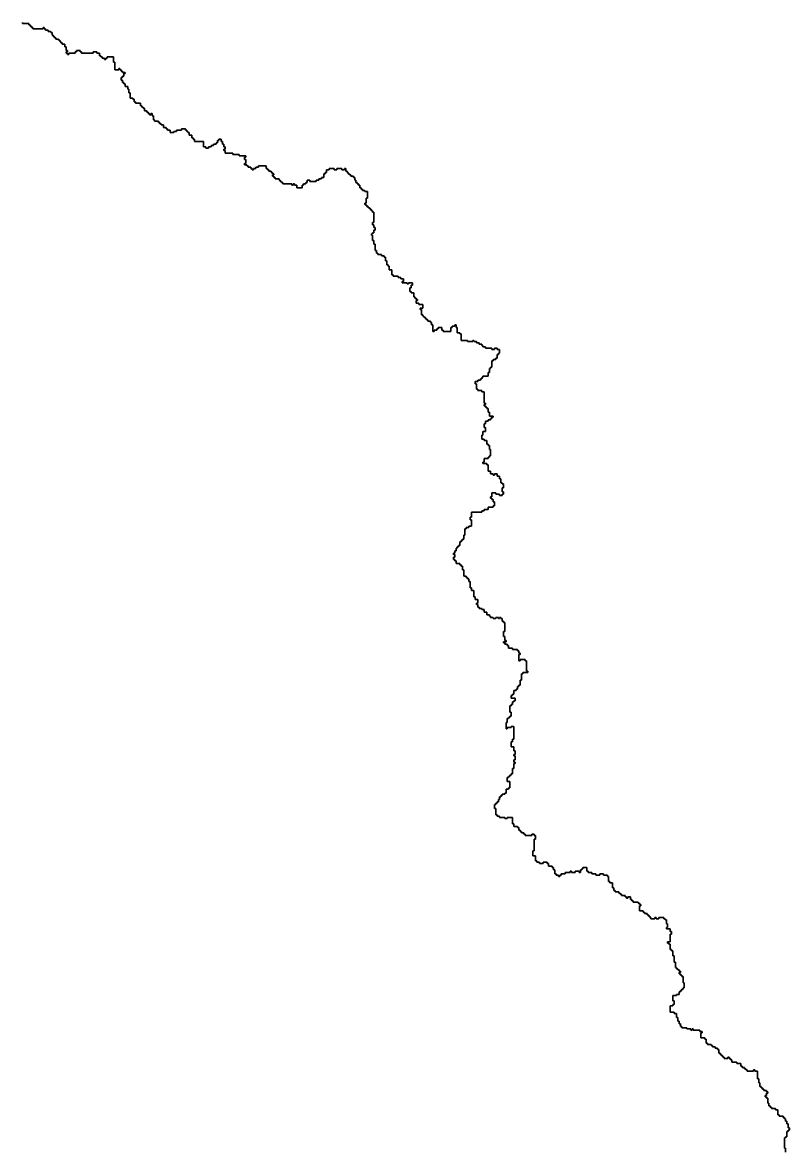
# Model space of a CAD drawing. Header units: inches. Extents: x -98695 to 376223, y 1122520 to 1501782.
# Drawn here: x 3902 to 22348, y 1421327 to 1448413 of the extents above; entities that cross this region are included whole.
import ezdxf

# ---------------------------------------------------------------- set-up
doc = ezdxf.new("R2010")
doc.units = ezdxf.units.IN
doc.header["$MEASUREMENT"] = 0
doc.layers.add('subs1', color=7, linetype='Continuous', true_color=0xc8dcf7)

msp = doc.modelspace()

# ---------------------------------------------------------------- linework, layer by layer
at = {"layer": 'subs1'}
for points in [[(3902, 1448416, 0), (3902, 1448386, 0), (4056, 1448386, 0), (4056, 1448355, 0), (4087, 1448355, 0), (4087, 1448324, 0), (4118, 1448324, 0), (4118, 1448293, 0), (4149, 1448293, 0), (4149, 1448262, 0), (4395, 1448262, 0), (4395, 1448293, 0), (4426, 1448293, 0), (4426, 1448262, 0), (4457, 1448262, 0), (4457, 1448231, 0), (4519, 1448231, 0), (4519, 1448201, 0), (4580, 1448201, 0), (4580, 1448170, 0), (4611, 1448170, 0), (4611, 1448108, 0), (4642, 1448108, 0), (4642, 1448077, 0), (4673, 1448077, 0), (4673, 1448046, 0), (4704, 1448046, 0), (4704, 1448015, 0), (4765, 1448015, 0), (4765, 1447985, 0), (4796, 1447985, 0), (4796, 1447954, 0), (4827, 1447954, 0), (4827, 1447923, 0), (4858, 1447923, 0), (4858, 1447892, 0), (4920, 1447892, 0), (4920, 1447830, 0), (4951, 1447830, 0), (4951, 1447738, 0), (4981, 1447738, 0), (4981, 1447707, 0), (4951, 1447707, 0), (4951, 1447676, 0), (4981, 1447676, 0), (4981, 1447645, 0), (5012, 1447645, 0), (5012, 1447676, 0), (5166, 1447676, 0), (5166, 1447707, 0), (5197, 1447707, 0), (5197, 1447738, 0), (5290, 1447738, 0), (5290, 1447707, 0), (5321, 1447707, 0), (5321, 1447676, 0), (5598, 1447676, 0), (5598, 1447707, 0), (5691, 1447707, 0), (5691, 1447676, 0), (5753, 1447676, 0), (5753, 1447614, 0), (5783, 1447614, 0), (5783, 1447584, 0), (5814, 1447584, 0), (5814, 1447553, 0), (5876, 1447553, 0), (5876, 1447522, 0), (5907, 1447522, 0), (5907, 1447553, 0), (5938, 1447553, 0), (5938, 1447584, 0), (6092, 1447584, 0), (6092, 1447460, 0), (6123, 1447460, 0), (6123, 1447275, 0), (6215, 1447275, 0), (6215, 1447306, 0), (6246, 1447306, 0), (6246, 1447275, 0), (6277, 1447275, 0), (6277, 1447244, 0), (6308, 1447244, 0), (6308, 1447213, 0), (6370, 1447213, 0), (6370, 1447183, 0), (6339, 1447183, 0), (6339, 1447121, 0), (6308, 1447121, 0), (6308, 1447090, 0), (6277, 1447090, 0), (6277, 1447028, 0), (6308, 1447028, 0), (6308, 1446967, 0), (6339, 1446967, 0), (6339, 1446936, 0), (6370, 1446936, 0), (6370, 1446874, 0), (6431, 1446874, 0), (6431, 1446812, 0), (6462, 1446812, 0), (6462, 1446720, 0), (6493, 1446720, 0), (6493, 1446597, 0), (6555, 1446597, 0), (6555, 1446566, 0), (6585, 1446566, 0), (6585, 1446504, 0), (6616, 1446504, 0), (6616, 1446473, 0), (6740, 1446473, 0), (6740, 1446411, 0), (6771, 1446411, 0), (6771, 1446381, 0), (6801, 1446381, 0), (6801, 1446350, 0), (6832, 1446350, 0), (6832, 1446288, 0), (6894, 1446288, 0), (6894, 1446257, 0), (6925, 1446257, 0), (6925, 1446226, 0), (6956, 1446226, 0), (6956, 1446196, 0), (6986, 1446196, 0), (6986, 1446226, 0), (7017, 1446226, 0), (7017, 1446165, 0), (7048, 1446165, 0), (7048, 1446072, 0), (7079, 1446072, 0), (7079, 1446041, 0), (7172, 1446041, 0), (7172, 1446010, 0), (7202, 1446010, 0), (7202, 1445980, 0), (7233, 1445980, 0), (7233, 1445949, 0), (7295, 1445949, 0), (7295, 1445887, 0), (7357, 1445887, 0), (7357, 1445856, 0), (7387, 1445856, 0), (7387, 1445825, 0), (7449, 1445825, 0), (7449, 1445764, 0), (7542, 1445764, 0), (7542, 1445795, 0), (7603, 1445795, 0), (7603, 1445825, 0), (7727, 1445825, 0), (7727, 1445856, 0), (7819, 1445856, 0), (7819, 1445825, 0), (7850, 1445825, 0), (7850, 1445795, 0), (7881, 1445795, 0), (7881, 1445764, 0), (7912, 1445764, 0), (7912, 1445702, 0), (7974, 1445702, 0), (7974, 1445640, 0), (8004, 1445640, 0), (8004, 1445609, 0), (8035, 1445609, 0), (8035, 1445548, 0), (8251, 1445548, 0), (8251, 1445424, 0), (8313, 1445424, 0), (8313, 1445393, 0), (8375, 1445393, 0), (8375, 1445424, 0), (8436, 1445424, 0), (8436, 1445455, 0), (8498, 1445455, 0), (8498, 1445486, 0), (8560, 1445486, 0), (8560, 1445517, 0), (8590, 1445517, 0), (8590, 1445579, 0), (8621, 1445579, 0), (8621, 1445609, 0), (8683, 1445609, 0), (8683, 1445548, 0), (8714, 1445548, 0), (8714, 1445486, 0), (8745, 1445486, 0), (8745, 1445424, 0), (8776, 1445424, 0), (8776, 1445363, 0), (8745, 1445363, 0), (8745, 1445332, 0), (8776, 1445332, 0), (8776, 1445270, 0), (8961, 1445270, 0), (8961, 1445239, 0), (9115, 1445239, 0), (9115, 1445208, 0), (9269, 1445208, 0), (9269, 1445178, 0), (9238, 1445178, 0), (9238, 1445116, 0), (9269, 1445116, 0), (9269, 1445023, 0), (9238, 1445023, 0), (9238, 1444992, 0), (9300, 1444992, 0), (9300, 1444962, 0), (9331, 1444962, 0), (9331, 1444931, 0), (9392, 1444931, 0), (9392, 1444900, 0), (9423, 1444900, 0), (9423, 1444869, 0), (9454, 1444869, 0), (9454, 1444900, 0), (9516, 1444900, 0), (9516, 1444931, 0), (9578, 1444931, 0), (9578, 1444962, 0), (9763, 1444962, 0), (9763, 1444900, 0), (9794, 1444900, 0), (9794, 1444869, 0), (9824, 1444869, 0), (9824, 1444838, 0), (9886, 1444838, 0), (9886, 1444807, 0), (9917, 1444807, 0), (9917, 1444777, 0), (9948, 1444777, 0), (9948, 1444746, 0), (9917, 1444746, 0), (9917, 1444715, 0), (9948, 1444715, 0), (9948, 1444684, 0), (9979, 1444684, 0), (9979, 1444653, 0), (10071, 1444653, 0), (10071, 1444622, 0), (10102, 1444622, 0), (10102, 1444591, 0), (10133, 1444591, 0), (10133, 1444561, 0), (10164, 1444561, 0), (10164, 1444530, 0), (10380, 1444530, 0), (10380, 1444499, 0), (10410, 1444499, 0), (10410, 1444530, 0), (10441, 1444530, 0), (10441, 1444499, 0), (10503, 1444499, 0), (10503, 1444437, 0), (10626, 1444437, 0), (10626, 1444499, 0), (10657, 1444499, 0), (10657, 1444530, 0), (10719, 1444530, 0), (10719, 1444561, 0), (10750, 1444561, 0), (10750, 1444622, 0), (10811, 1444622, 0), (10811, 1444591, 0), (10966, 1444591, 0), (10966, 1444622, 0), (11027, 1444622, 0), (11027, 1444653, 0), (11089, 1444653, 0), (11089, 1444684, 0), (11151, 1444684, 0), (11151, 1444777, 0), (11182, 1444777, 0), (11182, 1444807, 0), (11212, 1444807, 0), (11212, 1444869, 0), (11274, 1444869, 0), (11274, 1444900, 0), (11398, 1444900, 0), (11398, 1444869, 0), (11459, 1444869, 0), (11459, 1444900, 0), (11583, 1444900, 0), (11583, 1444869, 0), (11644, 1444869, 0), (11644, 1444900, 0), (11675, 1444900, 0), (11675, 1444838, 0), (11706, 1444838, 0), (11706, 1444807, 0), (11737, 1444807, 0), (11737, 1444777, 0), (11768, 1444777, 0), (11768, 1444746, 0), (11799, 1444746, 0), (11799, 1444715, 0), (11860, 1444715, 0), (11860, 1444684, 0), (11891, 1444684, 0), (11891, 1444622, 0), (11922, 1444622, 0), (11922, 1444561, 0), (11953, 1444561, 0), (11953, 1444530, 0), (11984, 1444530, 0), (11984, 1444499, 0), (12014, 1444499, 0), (12014, 1444437, 0), (12045, 1444437, 0), (12045, 1444406, 0), (12076, 1444406, 0), (12076, 1444376, 0), (12138, 1444376, 0), (12138, 1444345, 0), (12200, 1444345, 0), (12200, 1444190, 0), (12169, 1444190, 0), (12169, 1444067, 0), (12138, 1444067, 0), (12138, 1444036, 0), (12169, 1444036, 0), (12169, 1444005, 0), (12200, 1444005, 0), (12200, 1443975, 0), (12230, 1443975, 0), (12230, 1443944, 0), (12261, 1443944, 0), (12261, 1443913, 0), (12292, 1443913, 0), (12292, 1443882, 0), (12323, 1443882, 0), (12323, 1443851, 0), (12354, 1443851, 0), (12354, 1443604, 0), (12323, 1443604, 0), (12323, 1443543, 0), (12354, 1443543, 0), (12354, 1443481, 0), (12385, 1443481, 0), (12385, 1443419, 0), (12354, 1443419, 0), (12354, 1443358, 0), (12323, 1443358, 0), (12323, 1443327, 0), (12292, 1443327, 0), (12292, 1443296, 0), (12323, 1443296, 0), (12323, 1443173, 0), (12354, 1443173, 0), (12354, 1443080, 0), (12385, 1443080, 0), (12385, 1442926, 0), (12415, 1442926, 0), (12415, 1442864, 0), (12446, 1442864, 0), (12446, 1442833, 0), (12539, 1442833, 0), (12539, 1442802, 0), (12601, 1442802, 0), (12601, 1442772, 0), (12631, 1442772, 0), (12631, 1442679, 0), (12662, 1442679, 0), (12662, 1442586, 0), (12693, 1442586, 0), (12693, 1442556, 0), (12724, 1442556, 0), (12724, 1442463, 0), (12786, 1442463, 0), (12786, 1442340, 0), (12816, 1442340, 0), (12816, 1442309, 0), (12940, 1442309, 0), (12940, 1442278, 0), (13002, 1442278, 0), (13002, 1442247, 0), (13063, 1442247, 0), (13063, 1442185, 0), (13032, 1442185, 0), (13032, 1442155, 0), (13156, 1442155, 0), (13156, 1442124, 0), (13187, 1442124, 0), (13187, 1442155, 0), (13279, 1442155, 0), (13279, 1442093, 0), (13248, 1442093, 0), (13248, 1442031, 0), (13218, 1442031, 0), (13218, 1441939, 0), (13248, 1441939, 0), (13248, 1441908, 0), (13310, 1441908, 0), (13310, 1441815, 0), (13341, 1441815, 0), (13341, 1441784, 0), (13372, 1441784, 0), (13372, 1441754, 0), (13403, 1441754, 0), (13403, 1441723, 0), (13372, 1441723, 0), (13372, 1441661, 0), (13433, 1441661, 0), (13433, 1441630, 0), (13526, 1441630, 0), (13526, 1441538, 0), (13464, 1441538, 0), (13464, 1441507, 0), (13495, 1441507, 0), (13495, 1441383, 0), (13526, 1441383, 0), (13526, 1441353, 0), (13557, 1441353, 0), (13557, 1441322, 0), (13588, 1441322, 0), (13588, 1441291, 0), (13619, 1441291, 0), (13619, 1441260, 0), (13649, 1441260, 0), (13649, 1441229, 0), (13711, 1441229, 0), (13711, 1441198, 0), (13742, 1441198, 0), (13742, 1441137, 0), (13773, 1441137, 0), (13773, 1440982, 0), (13804, 1440982, 0), (13804, 1441013, 0), (13865, 1441013, 0), (13865, 1441044, 0), (13896, 1441044, 0), (13896, 1441075, 0), (13989, 1441075, 0), (13989, 1441013, 0), (14020, 1441013, 0), (14020, 1440982, 0), (14205, 1440982, 0), (14205, 1441075, 0), (14235, 1441075, 0), (14235, 1441106, 0), (14297, 1441106, 0), (14297, 1441137, 0), (14328, 1441137, 0), (14328, 1441075, 0), (14359, 1441075, 0), (14359, 1440952, 0), (14421, 1440952, 0), (14421, 1440921, 0), (14451, 1440921, 0), (14451, 1440766, 0), (14606, 1440766, 0), (14606, 1440736, 0), (14729, 1440736, 0), (14729, 1440766, 0), (14760, 1440766, 0), (14760, 1440736, 0), (14822, 1440736, 0), (14822, 1440705, 0), (14883, 1440705, 0), (14883, 1440674, 0), (14945, 1440674, 0), (14945, 1440643, 0), (14976, 1440643, 0), (14976, 1440612, 0), (15037, 1440612, 0), (15037, 1440581, 0), (15192, 1440581, 0), (15192, 1440551, 0), (15253, 1440551, 0), (15253, 1440581, 0), (15315, 1440581, 0), (15315, 1440551, 0), (15377, 1440551, 0), (15377, 1440458, 0), (15346, 1440458, 0), (15346, 1440427, 0), (15315, 1440427, 0), (15315, 1440335, 0), (15284, 1440335, 0), (15284, 1440304, 0), (15223, 1440304, 0), (15223, 1440273, 0), (15192, 1440273, 0), (15192, 1440119, 0), (15161, 1440119, 0), (15161, 1440088, 0), (15130, 1440088, 0), (15130, 1439995, 0), (15099, 1439995, 0), (15099, 1439903, 0), (14976, 1439903, 0), (14976, 1439872, 0), (14945, 1439872, 0), (14945, 1439841, 0), (14914, 1439841, 0), (14914, 1439810, 0), (14852, 1439810, 0), (14852, 1439779, 0), (14791, 1439779, 0), (14791, 1439718, 0), (14822, 1439718, 0), (14822, 1439594, 0), (14852, 1439594, 0), (14852, 1439563, 0), (14945, 1439563, 0), (14945, 1439533, 0), (15007, 1439533, 0), (15007, 1439255, 0), (15037, 1439255, 0), (15037, 1439224, 0), (15007, 1439224, 0), (15007, 1439193, 0), (15037, 1439193, 0), (15037, 1439162, 0), (15068, 1439162, 0), (15068, 1439132, 0), (15099, 1439132, 0), (15099, 1439039, 0), (15130, 1439039, 0), (15130, 1438947, 0), (15223, 1438947, 0), (15223, 1438916, 0), (15192, 1438916, 0), (15192, 1438885, 0), (15161, 1438885, 0), (15161, 1438854, 0), (15099, 1438854, 0), (15099, 1438823, 0), (15037, 1438823, 0), (15037, 1438761, 0), (15007, 1438761, 0), (15007, 1438669, 0), (15037, 1438669, 0), (15037, 1438576, 0), (14976, 1438576, 0), (14976, 1438484, 0), (14945, 1438484, 0), (14945, 1438391, 0), (15007, 1438391, 0), (15007, 1438360, 0), (15068, 1438360, 0), (15068, 1438268, 0), (15099, 1438268, 0), (15099, 1438237, 0), (15130, 1438237, 0), (15130, 1438144, 0), (15161, 1438144, 0), (15161, 1437990, 0), (15130, 1437990, 0), (15130, 1437959, 0), (15099, 1437959, 0), (15099, 1437929, 0), (15007, 1437929, 0), (15007, 1437836, 0), (14976, 1437836, 0), (14976, 1437805, 0), (15068, 1437805, 0), (15068, 1437774, 0), (15099, 1437774, 0), (15099, 1437620, 0), (15161, 1437620, 0), (15161, 1437558, 0), (15223, 1437558, 0), (15223, 1437528, 0), (15253, 1437528, 0), (15253, 1437558, 0), (15315, 1437558, 0), (15315, 1437497, 0), (15377, 1437497, 0), (15377, 1437435, 0), (15408, 1437435, 0), (15408, 1437342, 0), (15438, 1437342, 0), (15438, 1437312, 0), (15469, 1437312, 0), (15469, 1437219, 0), (15438, 1437219, 0), (15438, 1437127, 0), (15469, 1437127, 0), (15469, 1437065, 0), (15438, 1437065, 0), (15438, 1437034, 0), (15377, 1437034, 0), (15377, 1437065, 0), (15284, 1437065, 0), (15284, 1437096, 0), (15192, 1437096, 0), (15192, 1437003, 0), (15161, 1437003, 0), (15161, 1436972, 0), (15192, 1436972, 0), (15192, 1436941, 0), (15223, 1436941, 0), (15223, 1436880, 0), (15253, 1436880, 0), (15253, 1436787, 0), (15223, 1436787, 0), (15223, 1436756, 0), (15099, 1436756, 0), (15099, 1436695, 0), (15007, 1436695, 0), (15007, 1436664, 0), (14945, 1436664, 0), (14945, 1436633, 0), (14698, 1436633, 0), (14698, 1436510, 0), (14667, 1436510, 0), (14667, 1436448, 0), (14698, 1436448, 0), (14698, 1436294, 0), (14636, 1436294, 0), (14636, 1436263, 0), (14575, 1436263, 0), (14575, 1436232, 0), (14544, 1436232, 0), (14544, 1436078, 0), (14513, 1436078, 0), (14513, 1435985, 0), (14482, 1435985, 0), (14482, 1435954, 0), (14451, 1435954, 0), (14451, 1435924, 0), (14421, 1435924, 0), (14421, 1435831, 0), (14390, 1435831, 0), (14390, 1435800, 0), (14359, 1435800, 0), (14359, 1435769, 0), (14328, 1435769, 0), (14328, 1435708, 0), (14297, 1435708, 0), (14297, 1435646, 0), (14266, 1435646, 0), (14266, 1435615, 0), (14297, 1435615, 0), (14297, 1435553, 0), (14266, 1435553, 0), (14266, 1435492, 0), (14297, 1435492, 0), (14297, 1435461, 0), (14328, 1435461, 0), (14328, 1435399, 0), (14421, 1435399, 0), (14421, 1435368, 0), (14451, 1435368, 0), (14451, 1435337, 0), (14482, 1435337, 0), (14482, 1435245, 0), (14513, 1435245, 0), (14513, 1435091, 0), (14575, 1435091, 0), (14575, 1435060, 0), (14606, 1435060, 0), (14606, 1435029, 0), (14636, 1435029, 0), (14636, 1434967, 0), (14667, 1434967, 0), (14667, 1434813, 0), (14698, 1434813, 0), (14698, 1434751, 0), (14760, 1434751, 0), (14760, 1434597, 0), (14791, 1434597, 0), (14791, 1434535, 0), (14852, 1434535, 0), (14852, 1434443, 0), (14822, 1434443, 0), (14822, 1434412, 0), (14852, 1434412, 0), (14852, 1434350, 0), (14883, 1434350, 0), (14883, 1434319, 0), (14945, 1434319, 0), (14945, 1434289, 0), (15007, 1434289, 0), (15007, 1434227, 0), (15068, 1434227, 0), (15068, 1434165, 0), (15130, 1434165, 0), (15130, 1434134, 0), (15161, 1434134, 0), (15161, 1434104, 0), (15223, 1434104, 0), (15223, 1434073, 0), (15284, 1434073, 0), (15284, 1434104, 0), (15346, 1434104, 0), (15346, 1434073, 0), (15377, 1434073, 0), (15377, 1434104, 0), (15408, 1434104, 0), (15408, 1434073, 0), (15438, 1434073, 0), (15438, 1434011, 0), (15469, 1434011, 0), (15469, 1433980, 0), (15500, 1433980, 0), (15500, 1433764, 0), (15469, 1433764, 0), (15469, 1433641, 0), (15500, 1433641, 0), (15500, 1433548, 0), (15531, 1433548, 0), (15531, 1433517, 0), (15469, 1433517, 0), (15469, 1433487, 0), (15500, 1433487, 0), (15500, 1433456, 0), (15562, 1433456, 0), (15562, 1433425, 0), (15593, 1433425, 0), (15593, 1433363, 0), (15685, 1433363, 0), (15685, 1433332, 0), (15809, 1433332, 0), (15809, 1433302, 0), (15839, 1433302, 0), (15839, 1433240, 0), (15870, 1433240, 0), (15870, 1433209, 0), (15839, 1433209, 0), (15839, 1433055, 0), (15870, 1433055, 0), (15870, 1433086, 0), (15994, 1433086, 0), (15994, 1433055, 0), (16025, 1433055, 0), (16025, 1432808, 0), (16055, 1432808, 0), (16055, 1432777, 0), (15932, 1432777, 0), (15932, 1432746, 0), (15901, 1432746, 0), (15901, 1432592, 0), (15870, 1432592, 0), (15870, 1432469, 0), (15839, 1432469, 0), (15839, 1432438, 0), (15809, 1432438, 0), (15809, 1432376, 0), (15778, 1432376, 0), (15778, 1432345, 0), (15716, 1432345, 0), (15716, 1432253, 0), (15685, 1432253, 0), (15685, 1432222, 0), (15654, 1432222, 0), (15654, 1432160, 0), (15747, 1432160, 0), (15747, 1432099, 0), (15716, 1432099, 0), (15716, 1432068, 0), (15685, 1432068, 0), (15685, 1432006, 0), (15654, 1432006, 0), (15654, 1431975, 0), (15624, 1431975, 0), (15624, 1431821, 0), (15654, 1431821, 0), (15654, 1431728, 0), (15624, 1431728, 0), (15624, 1431698, 0), (15593, 1431698, 0), (15593, 1431667, 0), (15562, 1431667, 0), (15562, 1431574, 0), (15531, 1431574, 0), (15531, 1431420, 0), (15562, 1431420, 0), (15562, 1431451, 0), (15654, 1431451, 0), (15654, 1431482, 0), (15716, 1431482, 0), (15716, 1431173, 0), (15685, 1431173, 0), (15685, 1431111, 0), (15654, 1431111, 0), (15654, 1430988, 0), (15716, 1430988, 0), (15716, 1430895, 0), (15747, 1430895, 0), (15747, 1430803, 0), (15716, 1430803, 0), (15716, 1430772, 0), (15747, 1430772, 0), (15747, 1430680, 0), (15716, 1430680, 0), (15716, 1430618, 0), (15747, 1430618, 0), (15747, 1430587, 0), (15716, 1430587, 0), (15716, 1430464, 0), (15685, 1430464, 0), (15685, 1430340, 0), (15654, 1430340, 0), (15654, 1430309, 0), (15624, 1430309, 0), (15624, 1430279, 0), (15593, 1430279, 0), (15593, 1430248, 0), (15562, 1430248, 0), (15562, 1430155, 0), (15624, 1430155, 0), (15624, 1430001, 0), (15593, 1430001, 0), (15593, 1429970, 0), (15531, 1429970, 0), (15531, 1429878, 0), (15500, 1429878, 0), (15500, 1429847, 0), (15438, 1429847, 0), (15438, 1429816, 0), (15408, 1429816, 0), (15408, 1429785, 0), (15377, 1429785, 0), (15377, 1429723, 0), (15346, 1429723, 0), (15346, 1429662, 0), (15315, 1429662, 0), (15315, 1429631, 0), (15284, 1429631, 0), (15284, 1429600, 0), (15253, 1429600, 0), (15253, 1429507, 0), (15284, 1429507, 0), (15284, 1429353, 0), (15315, 1429353, 0), (15315, 1429322, 0), (15377, 1429322, 0), (15377, 1429291, 0), (15500, 1429291, 0), (15500, 1429261, 0), (15562, 1429261, 0), (15562, 1429291, 0), (15685, 1429291, 0), (15685, 1429137, 0), (15716, 1429137, 0), (15716, 1429076, 0), (15809, 1429076, 0), (15809, 1429045, 0), (15839, 1429045, 0), (15839, 1428983, 0), (15870, 1428983, 0), (15870, 1428952, 0), (15901, 1428952, 0), (15901, 1428921, 0), (15963, 1428921, 0), (15963, 1428890, 0), (15994, 1428890, 0), (15994, 1428860, 0), (16148, 1428860, 0), (16148, 1428890, 0), (16210, 1428890, 0), (16210, 1428860, 0), (16240, 1428860, 0), (16240, 1428767, 0), (16210, 1428767, 0), (16210, 1428489, 0), (16179, 1428489, 0), (16179, 1428366, 0), (16240, 1428366, 0), (16240, 1428243, 0), (16271, 1428243, 0), (16271, 1428212, 0), (16333, 1428212, 0), (16333, 1428181, 0), (16426, 1428181, 0), (16426, 1428212, 0), (16518, 1428212, 0), (16518, 1428181, 0), (16549, 1428181, 0), (16549, 1428119, 0), (16641, 1428119, 0), (16641, 1428088, 0), (16672, 1428088, 0), (16672, 1428027, 0), (16703, 1428027, 0), (16703, 1427934, 0), (16734, 1427934, 0), (16734, 1427903, 0), (16796, 1427903, 0), (16796, 1427872, 0), (16827, 1427872, 0), (16827, 1427903, 0), (16857, 1427903, 0), (16857, 1427934, 0), (16950, 1427934, 0), (16950, 1427965, 0), (17073, 1427965, 0), (17073, 1427996, 0), (17104, 1427996, 0), (17104, 1427965, 0), (17197, 1427965, 0), (17197, 1427996, 0), (17289, 1427996, 0), (17289, 1427965, 0), (17320, 1427965, 0), (17320, 1428027, 0), (17351, 1428027, 0), (17351, 1428058, 0), (17382, 1428058, 0), (17382, 1428088, 0), (17474, 1428088, 0), (17474, 1427996, 0), (17505, 1427996, 0), (17505, 1427965, 0), (17598, 1427965, 0), (17598, 1427934, 0), (17690, 1427934, 0), (17690, 1427903, 0), (17783, 1427903, 0), (17783, 1427934, 0), (17875, 1427934, 0), (17875, 1427903, 0), (17968, 1427903, 0), (17968, 1427872, 0), (17999, 1427872, 0), (17999, 1427749, 0), (18030, 1427749, 0), (18030, 1427718, 0), (18091, 1427718, 0), (18091, 1427595, 0), (18122, 1427595, 0), (18122, 1427533, 0), (18153, 1427533, 0), (18153, 1427502, 0), (18246, 1427502, 0), (18246, 1427471, 0), (18276, 1427471, 0), (18276, 1427441, 0), (18307, 1427441, 0), (18307, 1427410, 0), (18400, 1427410, 0), (18400, 1427379, 0), (18431, 1427379, 0), (18431, 1427348, 0), (18461, 1427348, 0), (18461, 1427379, 0), (18523, 1427379, 0), (18523, 1427317, 0), (18554, 1427317, 0), (18554, 1427286, 0), (18585, 1427286, 0), (18585, 1427256, 0), (18708, 1427256, 0), (18708, 1427225, 0), (18739, 1427225, 0), (18739, 1427194, 0), (18770, 1427194, 0), (18770, 1427163, 0), (18739, 1427163, 0), (18739, 1427040, 0), (18832, 1427040, 0), (18832, 1427009, 0), (18862, 1427009, 0), (18862, 1426978, 0), (18924, 1426978, 0), (18924, 1426947, 0), (18955, 1426947, 0), (18955, 1426916, 0), (18986, 1426916, 0), (18986, 1426885, 0), (19017, 1426885, 0), (19017, 1426855, 0), (19109, 1426855, 0), (19109, 1426885, 0), (19140, 1426885, 0), (19140, 1426855, 0), (19202, 1426855, 0), (19202, 1426885, 0), (19325, 1426885, 0), (19325, 1426855, 0), (19356, 1426855, 0), (19356, 1426824, 0), (19387, 1426824, 0), (19387, 1426731, 0), (19418, 1426731, 0), (19418, 1426639, 0), (19387, 1426639, 0), (19387, 1426608, 0), (19479, 1426608, 0), (19479, 1426546, 0), (19510, 1426546, 0), (19510, 1426484, 0), (19479, 1426484, 0), (19479, 1426299, 0), (19418, 1426299, 0), (19418, 1426268, 0), (19449, 1426268, 0), (19449, 1426238, 0), (19479, 1426238, 0), (19479, 1426114, 0), (19510, 1426114, 0), (19510, 1426083, 0), (19541, 1426083, 0), (19541, 1425960, 0), (19572, 1425960, 0), (19572, 1425806, 0), (19603, 1425806, 0), (19603, 1425682, 0), (19634, 1425682, 0), (19634, 1425652, 0), (19664, 1425652, 0), (19664, 1425621, 0), (19695, 1425621, 0), (19695, 1425590, 0), (19726, 1425590, 0), (19726, 1425559, 0), (19695, 1425559, 0), (19695, 1425528, 0), (19726, 1425528, 0), (19726, 1425497, 0), (19757, 1425497, 0), (19757, 1425466, 0), (19788, 1425466, 0), (19788, 1425312, 0), (19819, 1425312, 0), (19819, 1425189, 0), (19788, 1425189, 0), (19788, 1425158, 0), (19757, 1425158, 0), (19757, 1425127, 0), (19726, 1425127, 0), (19726, 1425096, 0), (19695, 1425096, 0), (19695, 1425035, 0), (19634, 1425035, 0), (19634, 1425004, 0), (19541, 1425004, 0), (19541, 1424880, 0), (19572, 1424880, 0), (19572, 1424788, 0), (19541, 1424788, 0), (19541, 1424757, 0), (19479, 1424757, 0), (19479, 1424603, 0), (19572, 1424603, 0), (19572, 1424572, 0), (19634, 1424572, 0), (19634, 1424479, 0), (19664, 1424479, 0), (19664, 1424387, 0), (19695, 1424387, 0), (19695, 1424325, 0), (19726, 1424325, 0), (19726, 1424263, 0), (19757, 1424263, 0), (19757, 1424233, 0), (19880, 1424233, 0), (19880, 1424202, 0), (19973, 1424202, 0), (19973, 1424171, 0), (20004, 1424171, 0), (20004, 1424202, 0), (20035, 1424202, 0), (20035, 1424171, 0), (20189, 1424171, 0), (20189, 1424140, 0), (20251, 1424140, 0), (20251, 1424109, 0), (20220, 1424109, 0), (20220, 1423986, 0), (20312, 1423986, 0), (20312, 1423955, 0), (20343, 1423955, 0), (20343, 1423862, 0), (20374, 1423862, 0), (20374, 1423832, 0), (20467, 1423832, 0), (20467, 1423801, 0), (20497, 1423801, 0), (20497, 1423770, 0), (20559, 1423770, 0), (20559, 1423739, 0), (20621, 1423739, 0), (20621, 1423708, 0), (20652, 1423708, 0), (20652, 1423616, 0), (20682, 1423616, 0), (20682, 1423585, 0), (20713, 1423585, 0), (20713, 1423554, 0), (20744, 1423554, 0), (20744, 1423523, 0), (20775, 1423523, 0), (20775, 1423492, 0), (20868, 1423492, 0), (20868, 1423523, 0), (20898, 1423523, 0), (20898, 1423492, 0), (20929, 1423492, 0), (20929, 1423461, 0), (20960, 1423461, 0), (20960, 1423400, 0), (21083, 1423400, 0), (21083, 1423369, 0), (21176, 1423369, 0), (21176, 1423307, 0), (21207, 1423307, 0), (21207, 1423276, 0), (21269, 1423276, 0), (21269, 1423245, 0), (21299, 1423245, 0), (21299, 1423215, 0), (21330, 1423215, 0), (21330, 1423184, 0), (21484, 1423184, 0), (21484, 1423215, 0), (21515, 1423215, 0), (21515, 1423184, 0), (21577, 1423184, 0), (21577, 1422999, 0), (21608, 1422999, 0), (21608, 1422906, 0), (21639, 1422906, 0), (21639, 1422814, 0), (21670, 1422814, 0), (21670, 1422783, 0), (21700, 1422783, 0), (21700, 1422752, 0), (21731, 1422752, 0), (21731, 1422721, 0), (21793, 1422721, 0), (21793, 1422690, 0), (21824, 1422690, 0), (21824, 1422659, 0), (21793, 1422659, 0), (21793, 1422598, 0), (21762, 1422598, 0), (21762, 1422567, 0), (21793, 1422567, 0), (21793, 1422536, 0), (21824, 1422536, 0), (21824, 1422413, 0), (21855, 1422413, 0), (21855, 1422351, 0), (21885, 1422351, 0), (21885, 1422320, 0), (21916, 1422320, 0), (21916, 1422289, 0), (22009, 1422289, 0), (22009, 1422258, 0), (22071, 1422258, 0), (22071, 1422135, 0), (22101, 1422135, 0), (22101, 1422104, 0), (22194, 1422104, 0), (22194, 1422073, 0), (22225, 1422073, 0), (22225, 1422042, 0), (22256, 1422042, 0), (22256, 1421981, 0), (22286, 1421981, 0), (22286, 1421919, 0), (22317, 1421919, 0), (22317, 1421827, 0), (22348, 1421827, 0), (22348, 1421765, 0), (22317, 1421765, 0), (22317, 1421734, 0), (22286, 1421734, 0), (22286, 1421611, 0), (22256, 1421611, 0), (22256, 1421580, 0), (22225, 1421580, 0), (22225, 1421333, 0), (22256, 1421333, 0), (22256, 1421240, 0)], [(22256, 1421240, 0), (22256, 1421333, 0), (22225, 1421333, 0), (22225, 1421580, 0), (22256, 1421580, 0), (22256, 1421611, 0), (22286, 1421611, 0), (22286, 1421734, 0), (22317, 1421734, 0), (22317, 1421765, 0), (22348, 1421765, 0), (22348, 1421827, 0), (22317, 1421827, 0), (22317, 1421919, 0), (22286, 1421919, 0), (22286, 1421981, 0), (22256, 1421981, 0), (22256, 1422042, 0), (22225, 1422042, 0), (22225, 1422073, 0), (22194, 1422073, 0), (22194, 1422104, 0), (22101, 1422104, 0), (22101, 1422135, 0), (22071, 1422135, 0), (22071, 1422258, 0), (22009, 1422258, 0), (22009, 1422289, 0), (21916, 1422289, 0), (21916, 1422320, 0), (21885, 1422320, 0), (21885, 1422351, 0), (21855, 1422351, 0), (21855, 1422413, 0), (21824, 1422413, 0), (21824, 1422536, 0), (21793, 1422536, 0), (21793, 1422567, 0), (21762, 1422567, 0), (21762, 1422598, 0), (21793, 1422598, 0), (21793, 1422659, 0), (21824, 1422659, 0), (21824, 1422690, 0), (21793, 1422690, 0), (21793, 1422721, 0), (21731, 1422721, 0), (21731, 1422752, 0), (21700, 1422752, 0), (21700, 1422783, 0), (21670, 1422783, 0), (21670, 1422814, 0), (21639, 1422814, 0), (21639, 1422906, 0), (21608, 1422906, 0), (21608, 1422999, 0), (21577, 1422999, 0), (21577, 1423184, 0), (21515, 1423184, 0), (21515, 1423215, 0), (21484, 1423215, 0), (21484, 1423184, 0), (21330, 1423184, 0), (21330, 1423215, 0), (21299, 1423215, 0), (21299, 1423245, 0), (21269, 1423245, 0), (21269, 1423276, 0), (21207, 1423276, 0), (21207, 1423307, 0), (21176, 1423307, 0), (21176, 1423369, 0), (21083, 1423369, 0), (21083, 1423400, 0), (20960, 1423400, 0), (20960, 1423461, 0), (20929, 1423461, 0), (20929, 1423492, 0), (20898, 1423492, 0), (20898, 1423523, 0), (20868, 1423523, 0), (20868, 1423492, 0), (20775, 1423492, 0), (20775, 1423523, 0), (20744, 1423523, 0), (20744, 1423554, 0), (20713, 1423554, 0), (20713, 1423585, 0), (20682, 1423585, 0), (20682, 1423616, 0), (20652, 1423616, 0), (20652, 1423708, 0), (20621, 1423708, 0), (20621, 1423739, 0), (20559, 1423739, 0), (20559, 1423770, 0), (20497, 1423770, 0), (20497, 1423801, 0), (20467, 1423801, 0), (20467, 1423832, 0), (20374, 1423832, 0), (20374, 1423862, 0), (20343, 1423862, 0), (20343, 1423955, 0), (20312, 1423955, 0), (20312, 1423986, 0), (20220, 1423986, 0), (20220, 1424109, 0), (20251, 1424109, 0), (20251, 1424140, 0), (20189, 1424140, 0), (20189, 1424171, 0), (20035, 1424171, 0), (20035, 1424202, 0), (20004, 1424202, 0), (20004, 1424171, 0), (19973, 1424171, 0), (19973, 1424202, 0), (19880, 1424202, 0), (19880, 1424233, 0), (19757, 1424233, 0), (19757, 1424263, 0), (19726, 1424263, 0), (19726, 1424325, 0), (19695, 1424325, 0), (19695, 1424387, 0), (19664, 1424387, 0), (19664, 1424479, 0), (19634, 1424479, 0), (19634, 1424572, 0), (19572, 1424572, 0), (19572, 1424603, 0), (19479, 1424603, 0), (19479, 1424757, 0), (19541, 1424757, 0), (19541, 1424788, 0), (19572, 1424788, 0), (19572, 1424880, 0), (19541, 1424880, 0), (19541, 1425004, 0), (19634, 1425004, 0), (19634, 1425035, 0), (19695, 1425035, 0), (19695, 1425096, 0), (19726, 1425096, 0), (19726, 1425127, 0), (19757, 1425127, 0), (19757, 1425158, 0), (19788, 1425158, 0), (19788, 1425189, 0), (19819, 1425189, 0), (19819, 1425312, 0), (19788, 1425312, 0), (19788, 1425466, 0), (19757, 1425466, 0), (19757, 1425497, 0), (19726, 1425497, 0), (19726, 1425528, 0), (19695, 1425528, 0), (19695, 1425559, 0), (19726, 1425559, 0), (19726, 1425590, 0), (19695, 1425590, 0), (19695, 1425621, 0), (19664, 1425621, 0), (19664, 1425652, 0), (19634, 1425652, 0), (19634, 1425682, 0), (19603, 1425682, 0), (19603, 1425806, 0), (19572, 1425806, 0), (19572, 1425960, 0), (19541, 1425960, 0), (19541, 1426083, 0), (19510, 1426083, 0), (19510, 1426114, 0), (19479, 1426114, 0), (19479, 1426238, 0), (19449, 1426238, 0), (19449, 1426268, 0), (19418, 1426268, 0), (19418, 1426299, 0), (19479, 1426299, 0), (19479, 1426484, 0), (19510, 1426484, 0), (19510, 1426546, 0), (19479, 1426546, 0), (19479, 1426608, 0), (19387, 1426608, 0), (19387, 1426639, 0), (19418, 1426639, 0), (19418, 1426731, 0), (19387, 1426731, 0), (19387, 1426824, 0), (19356, 1426824, 0), (19356, 1426855, 0), (19325, 1426855, 0), (19325, 1426885, 0), (19202, 1426885, 0), (19202, 1426855, 0), (19140, 1426855, 0), (19140, 1426885, 0), (19109, 1426885, 0), (19109, 1426855, 0), (19017, 1426855, 0), (19017, 1426885, 0), (18986, 1426885, 0), (18986, 1426916, 0), (18955, 1426916, 0), (18955, 1426947, 0), (18924, 1426947, 0), (18924, 1426978, 0), (18862, 1426978, 0), (18862, 1427009, 0), (18832, 1427009, 0), (18832, 1427040, 0), (18739, 1427040, 0), (18739, 1427163, 0), (18770, 1427163, 0), (18770, 1427194, 0), (18739, 1427194, 0), (18739, 1427225, 0), (18708, 1427225, 0), (18708, 1427256, 0), (18585, 1427256, 0), (18585, 1427286, 0), (18554, 1427286, 0), (18554, 1427317, 0), (18523, 1427317, 0), (18523, 1427379, 0), (18461, 1427379, 0), (18461, 1427348, 0), (18431, 1427348, 0), (18431, 1427379, 0), (18400, 1427379, 0), (18400, 1427410, 0), (18307, 1427410, 0), (18307, 1427441, 0), (18276, 1427441, 0), (18276, 1427471, 0), (18246, 1427471, 0), (18246, 1427502, 0), (18153, 1427502, 0), (18153, 1427533, 0), (18122, 1427533, 0), (18122, 1427595, 0), (18091, 1427595, 0), (18091, 1427718, 0), (18030, 1427718, 0), (18030, 1427749, 0), (17999, 1427749, 0), (17999, 1427872, 0), (17968, 1427872, 0), (17968, 1427903, 0), (17875, 1427903, 0), (17875, 1427934, 0), (17783, 1427934, 0), (17783, 1427903, 0), (17690, 1427903, 0), (17690, 1427934, 0), (17598, 1427934, 0), (17598, 1427965, 0), (17505, 1427965, 0), (17505, 1427996, 0), (17474, 1427996, 0), (17474, 1428088, 0), (17382, 1428088, 0), (17382, 1428058, 0), (17351, 1428058, 0), (17351, 1428027, 0), (17320, 1428027, 0), (17320, 1427965, 0), (17289, 1427965, 0), (17289, 1427996, 0), (17197, 1427996, 0), (17197, 1427965, 0), (17104, 1427965, 0), (17104, 1427996, 0), (17073, 1427996, 0), (17073, 1427965, 0), (16950, 1427965, 0), (16950, 1427934, 0), (16857, 1427934, 0), (16857, 1427903, 0), (16827, 1427903, 0), (16827, 1427872, 0), (16796, 1427872, 0), (16796, 1427903, 0), (16734, 1427903, 0), (16734, 1427934, 0), (16703, 1427934, 0), (16703, 1428027, 0), (16672, 1428027, 0), (16672, 1428088, 0), (16641, 1428088, 0), (16641, 1428119, 0), (16549, 1428119, 0), (16549, 1428181, 0), (16518, 1428181, 0), (16518, 1428212, 0), (16426, 1428212, 0), (16426, 1428181, 0), (16333, 1428181, 0), (16333, 1428212, 0), (16271, 1428212, 0), (16271, 1428243, 0), (16240, 1428243, 0), (16240, 1428366, 0), (16179, 1428366, 0), (16179, 1428489, 0), (16210, 1428489, 0), (16210, 1428767, 0), (16240, 1428767, 0), (16240, 1428860, 0), (16210, 1428860, 0), (16210, 1428890, 0), (16148, 1428890, 0), (16148, 1428860, 0), (15994, 1428860, 0), (15994, 1428890, 0), (15963, 1428890, 0), (15963, 1428921, 0), (15901, 1428921, 0), (15901, 1428952, 0), (15870, 1428952, 0), (15870, 1428983, 0), (15839, 1428983, 0), (15839, 1429045, 0), (15809, 1429045, 0), (15809, 1429076, 0), (15716, 1429076, 0), (15716, 1429137, 0), (15685, 1429137, 0), (15685, 1429291, 0), (15562, 1429291, 0), (15562, 1429261, 0), (15500, 1429261, 0), (15500, 1429291, 0), (15377, 1429291, 0), (15377, 1429322, 0), (15315, 1429322, 0), (15315, 1429353, 0), (15284, 1429353, 0), (15284, 1429507, 0), (15253, 1429507, 0), (15253, 1429600, 0), (15284, 1429600, 0), (15284, 1429631, 0), (15315, 1429631, 0), (15315, 1429662, 0), (15346, 1429662, 0), (15346, 1429723, 0), (15377, 1429723, 0), (15377, 1429785, 0), (15408, 1429785, 0), (15408, 1429816, 0), (15438, 1429816, 0), (15438, 1429847, 0), (15500, 1429847, 0), (15500, 1429878, 0), (15531, 1429878, 0), (15531, 1429970, 0), (15593, 1429970, 0), (15593, 1430001, 0), (15624, 1430001, 0), (15624, 1430155, 0), (15562, 1430155, 0), (15562, 1430248, 0), (15593, 1430248, 0), (15593, 1430279, 0), (15624, 1430279, 0), (15624, 1430309, 0), (15654, 1430309, 0), (15654, 1430340, 0), (15685, 1430340, 0), (15685, 1430464, 0), (15716, 1430464, 0), (15716, 1430587, 0), (15747, 1430587, 0), (15747, 1430618, 0), (15716, 1430618, 0), (15716, 1430680, 0), (15747, 1430680, 0), (15747, 1430772, 0), (15716, 1430772, 0), (15716, 1430803, 0), (15747, 1430803, 0), (15747, 1430895, 0), (15716, 1430895, 0), (15716, 1430988, 0), (15654, 1430988, 0), (15654, 1431111, 0), (15685, 1431111, 0), (15685, 1431173, 0), (15716, 1431173, 0), (15716, 1431482, 0), (15654, 1431482, 0), (15654, 1431451, 0), (15562, 1431451, 0), (15562, 1431420, 0), (15531, 1431420, 0), (15531, 1431574, 0), (15562, 1431574, 0), (15562, 1431667, 0), (15593, 1431667, 0), (15593, 1431698, 0), (15624, 1431698, 0), (15624, 1431728, 0), (15654, 1431728, 0), (15654, 1431821, 0), (15624, 1431821, 0), (15624, 1431975, 0), (15654, 1431975, 0), (15654, 1432006, 0), (15685, 1432006, 0), (15685, 1432068, 0), (15716, 1432068, 0), (15716, 1432099, 0), (15747, 1432099, 0), (15747, 1432160, 0), (15654, 1432160, 0), (15654, 1432222, 0), (15685, 1432222, 0), (15685, 1432253, 0), (15716, 1432253, 0), (15716, 1432345, 0), (15778, 1432345, 0), (15778, 1432376, 0), (15809, 1432376, 0), (15809, 1432438, 0), (15839, 1432438, 0), (15839, 1432469, 0), (15870, 1432469, 0), (15870, 1432592, 0), (15901, 1432592, 0), (15901, 1432746, 0), (15932, 1432746, 0), (15932, 1432777, 0), (16055, 1432777, 0), (16055, 1432808, 0), (16025, 1432808, 0), (16025, 1433055, 0), (15994, 1433055, 0), (15994, 1433086, 0), (15870, 1433086, 0), (15870, 1433055, 0), (15839, 1433055, 0), (15839, 1433209, 0), (15870, 1433209, 0), (15870, 1433240, 0), (15839, 1433240, 0), (15839, 1433302, 0), (15809, 1433302, 0), (15809, 1433332, 0), (15685, 1433332, 0), (15685, 1433363, 0), (15593, 1433363, 0), (15593, 1433425, 0), (15562, 1433425, 0), (15562, 1433456, 0), (15500, 1433456, 0), (15500, 1433487, 0), (15469, 1433487, 0), (15469, 1433517, 0), (15531, 1433517, 0), (15531, 1433548, 0), (15500, 1433548, 0), (15500, 1433641, 0), (15469, 1433641, 0), (15469, 1433764, 0), (15500, 1433764, 0), (15500, 1433980, 0), (15469, 1433980, 0), (15469, 1434011, 0), (15438, 1434011, 0), (15438, 1434073, 0), (15408, 1434073, 0), (15408, 1434104, 0), (15377, 1434104, 0), (15377, 1434073, 0), (15346, 1434073, 0), (15346, 1434104, 0), (15284, 1434104, 0), (15284, 1434073, 0), (15223, 1434073, 0), (15223, 1434104, 0), (15161, 1434104, 0), (15161, 1434134, 0), (15130, 1434134, 0), (15130, 1434165, 0), (15068, 1434165, 0), (15068, 1434227, 0), (15007, 1434227, 0), (15007, 1434289, 0), (14945, 1434289, 0), (14945, 1434319, 0), (14883, 1434319, 0), (14883, 1434350, 0), (14852, 1434350, 0), (14852, 1434412, 0), (14822, 1434412, 0), (14822, 1434443, 0), (14852, 1434443, 0), (14852, 1434535, 0), (14791, 1434535, 0), (14791, 1434597, 0), (14760, 1434597, 0), (14760, 1434751, 0), (14698, 1434751, 0), (14698, 1434813, 0), (14667, 1434813, 0), (14667, 1434967, 0), (14636, 1434967, 0), (14636, 1435029, 0), (14606, 1435029, 0), (14606, 1435060, 0), (14575, 1435060, 0), (14575, 1435091, 0), (14513, 1435091, 0), (14513, 1435245, 0), (14482, 1435245, 0), (14482, 1435337, 0), (14451, 1435337, 0), (14451, 1435368, 0), (14421, 1435368, 0), (14421, 1435399, 0), (14328, 1435399, 0), (14328, 1435461, 0), (14297, 1435461, 0), (14297, 1435492, 0), (14266, 1435492, 0), (14266, 1435553, 0), (14297, 1435553, 0), (14297, 1435615, 0), (14266, 1435615, 0), (14266, 1435646, 0), (14297, 1435646, 0), (14297, 1435708, 0), (14328, 1435708, 0), (14328, 1435769, 0), (14359, 1435769, 0), (14359, 1435800, 0), (14390, 1435800, 0), (14390, 1435831, 0), (14421, 1435831, 0), (14421, 1435924, 0), (14451, 1435924, 0), (14451, 1435954, 0), (14482, 1435954, 0), (14482, 1435985, 0), (14513, 1435985, 0), (14513, 1436078, 0), (14544, 1436078, 0), (14544, 1436232, 0), (14575, 1436232, 0), (14575, 1436263, 0), (14636, 1436263, 0), (14636, 1436294, 0), (14698, 1436294, 0), (14698, 1436448, 0), (14667, 1436448, 0), (14667, 1436510, 0), (14698, 1436510, 0), (14698, 1436633, 0), (14945, 1436633, 0), (14945, 1436664, 0), (15007, 1436664, 0), (15007, 1436695, 0), (15099, 1436695, 0), (15099, 1436756, 0), (15223, 1436756, 0), (15223, 1436787, 0), (15253, 1436787, 0), (15253, 1436880, 0), (15223, 1436880, 0), (15223, 1436941, 0), (15192, 1436941, 0), (15192, 1436972, 0), (15161, 1436972, 0), (15161, 1437003, 0), (15192, 1437003, 0), (15192, 1437096, 0), (15284, 1437096, 0), (15284, 1437065, 0), (15377, 1437065, 0), (15377, 1437034, 0), (15438, 1437034, 0), (15438, 1437065, 0), (15469, 1437065, 0), (15469, 1437127, 0), (15438, 1437127, 0), (15438, 1437219, 0), (15469, 1437219, 0), (15469, 1437312, 0), (15438, 1437312, 0), (15438, 1437342, 0), (15408, 1437342, 0), (15408, 1437435, 0), (15377, 1437435, 0), (15377, 1437497, 0), (15315, 1437497, 0), (15315, 1437558, 0), (15253, 1437558, 0), (15253, 1437528, 0), (15223, 1437528, 0), (15223, 1437558, 0), (15161, 1437558, 0), (15161, 1437620, 0), (15099, 1437620, 0), (15099, 1437774, 0), (15068, 1437774, 0), (15068, 1437805, 0), (14976, 1437805, 0), (14976, 1437836, 0), (15007, 1437836, 0), (15007, 1437929, 0), (15099, 1437929, 0), (15099, 1437959, 0), (15130, 1437959, 0), (15130, 1437990, 0), (15161, 1437990, 0), (15161, 1438144, 0), (15130, 1438144, 0), (15130, 1438237, 0), (15099, 1438237, 0), (15099, 1438268, 0), (15068, 1438268, 0), (15068, 1438360, 0), (15007, 1438360, 0), (15007, 1438391, 0), (14945, 1438391, 0), (14945, 1438484, 0), (14976, 1438484, 0), (14976, 1438576, 0), (15037, 1438576, 0), (15037, 1438669, 0), (15007, 1438669, 0), (15007, 1438761, 0), (15037, 1438761, 0), (15037, 1438823, 0), (15099, 1438823, 0), (15099, 1438854, 0), (15161, 1438854, 0), (15161, 1438885, 0), (15192, 1438885, 0), (15192, 1438916, 0), (15223, 1438916, 0), (15223, 1438947, 0), (15130, 1438947, 0), (15130, 1439039, 0), (15099, 1439039, 0), (15099, 1439132, 0), (15068, 1439132, 0), (15068, 1439162, 0), (15037, 1439162, 0), (15037, 1439193, 0), (15007, 1439193, 0), (15007, 1439224, 0), (15037, 1439224, 0), (15037, 1439255, 0), (15007, 1439255, 0), (15007, 1439533, 0), (14945, 1439533, 0), (14945, 1439563, 0), (14852, 1439563, 0), (14852, 1439594, 0), (14822, 1439594, 0), (14822, 1439718, 0), (14791, 1439718, 0), (14791, 1439779, 0), (14852, 1439779, 0), (14852, 1439810, 0), (14914, 1439810, 0), (14914, 1439841, 0), (14945, 1439841, 0), (14945, 1439872, 0), (14976, 1439872, 0), (14976, 1439903, 0), (15099, 1439903, 0), (15099, 1439995, 0), (15130, 1439995, 0), (15130, 1440088, 0), (15161, 1440088, 0), (15161, 1440119, 0), (15192, 1440119, 0), (15192, 1440273, 0), (15223, 1440273, 0), (15223, 1440304, 0), (15284, 1440304, 0), (15284, 1440335, 0), (15315, 1440335, 0), (15315, 1440427, 0), (15346, 1440427, 0), (15346, 1440458, 0), (15377, 1440458, 0), (15377, 1440551, 0), (15315, 1440551, 0), (15315, 1440581, 0), (15253, 1440581, 0), (15253, 1440551, 0), (15192, 1440551, 0), (15192, 1440581, 0), (15037, 1440581, 0), (15037, 1440612, 0), (14976, 1440612, 0), (14976, 1440643, 0), (14945, 1440643, 0), (14945, 1440674, 0), (14883, 1440674, 0), (14883, 1440705, 0), (14822, 1440705, 0), (14822, 1440736, 0), (14760, 1440736, 0), (14760, 1440766, 0), (14729, 1440766, 0), (14729, 1440736, 0), (14606, 1440736, 0), (14606, 1440766, 0), (14451, 1440766, 0), (14451, 1440921, 0), (14421, 1440921, 0), (14421, 1440952, 0), (14359, 1440952, 0), (14359, 1441075, 0), (14328, 1441075, 0), (14328, 1441137, 0), (14297, 1441137, 0), (14297, 1441106, 0), (14235, 1441106, 0), (14235, 1441075, 0), (14205, 1441075, 0), (14205, 1440982, 0), (14020, 1440982, 0), (14020, 1441013, 0), (13989, 1441013, 0), (13989, 1441075, 0), (13896, 1441075, 0), (13896, 1441044, 0), (13865, 1441044, 0), (13865, 1441013, 0), (13804, 1441013, 0), (13804, 1440982, 0), (13773, 1440982, 0), (13773, 1441137, 0), (13742, 1441137, 0), (13742, 1441198, 0), (13711, 1441198, 0), (13711, 1441229, 0), (13649, 1441229, 0), (13649, 1441260, 0), (13619, 1441260, 0), (13619, 1441291, 0), (13588, 1441291, 0), (13588, 1441322, 0), (13557, 1441322, 0), (13557, 1441353, 0), (13526, 1441353, 0), (13526, 1441383, 0), (13495, 1441383, 0), (13495, 1441507, 0), (13464, 1441507, 0), (13464, 1441538, 0), (13526, 1441538, 0), (13526, 1441630, 0), (13433, 1441630, 0), (13433, 1441661, 0), (13372, 1441661, 0), (13372, 1441723, 0), (13403, 1441723, 0), (13403, 1441754, 0), (13372, 1441754, 0), (13372, 1441784, 0), (13341, 1441784, 0), (13341, 1441815, 0), (13310, 1441815, 0), (13310, 1441908, 0), (13248, 1441908, 0), (13248, 1441939, 0), (13218, 1441939, 0), (13218, 1442031, 0), (13248, 1442031, 0), (13248, 1442093, 0), (13279, 1442093, 0), (13279, 1442155, 0), (13187, 1442155, 0), (13187, 1442124, 0), (13156, 1442124, 0), (13156, 1442155, 0), (13032, 1442155, 0), (13032, 1442185, 0), (13063, 1442185, 0), (13063, 1442247, 0), (13002, 1442247, 0), (13002, 1442278, 0), (12940, 1442278, 0), (12940, 1442309, 0), (12816, 1442309, 0), (12816, 1442340, 0), (12786, 1442340, 0), (12786, 1442463, 0), (12724, 1442463, 0), (12724, 1442556, 0), (12693, 1442556, 0), (12693, 1442586, 0), (12662, 1442586, 0), (12662, 1442679, 0), (12631, 1442679, 0), (12631, 1442772, 0), (12601, 1442772, 0), (12601, 1442802, 0), (12539, 1442802, 0), (12539, 1442833, 0), (12446, 1442833, 0), (12446, 1442864, 0), (12415, 1442864, 0), (12415, 1442926, 0), (12385, 1442926, 0), (12385, 1443080, 0), (12354, 1443080, 0), (12354, 1443173, 0), (12323, 1443173, 0), (12323, 1443296, 0), (12292, 1443296, 0), (12292, 1443327, 0), (12323, 1443327, 0), (12323, 1443358, 0), (12354, 1443358, 0), (12354, 1443419, 0), (12385, 1443419, 0), (12385, 1443481, 0), (12354, 1443481, 0), (12354, 1443543, 0), (12323, 1443543, 0), (12323, 1443604, 0), (12354, 1443604, 0), (12354, 1443851, 0), (12323, 1443851, 0), (12323, 1443882, 0), (12292, 1443882, 0), (12292, 1443913, 0), (12261, 1443913, 0), (12261, 1443944, 0), (12230, 1443944, 0), (12230, 1443975, 0), (12200, 1443975, 0), (12200, 1444005, 0), (12169, 1444005, 0), (12169, 1444036, 0), (12138, 1444036, 0), (12138, 1444067, 0), (12169, 1444067, 0), (12169, 1444190, 0), (12200, 1444190, 0), (12200, 1444345, 0), (12138, 1444345, 0), (12138, 1444376, 0), (12076, 1444376, 0), (12076, 1444406, 0), (12045, 1444406, 0), (12045, 1444437, 0), (12014, 1444437, 0), (12014, 1444499, 0), (11984, 1444499, 0), (11984, 1444530, 0), (11953, 1444530, 0), (11953, 1444561, 0), (11922, 1444561, 0), (11922, 1444622, 0), (11891, 1444622, 0), (11891, 1444684, 0), (11860, 1444684, 0), (11860, 1444715, 0), (11799, 1444715, 0), (11799, 1444746, 0), (11768, 1444746, 0), (11768, 1444777, 0), (11737, 1444777, 0), (11737, 1444807, 0), (11706, 1444807, 0), (11706, 1444838, 0), (11675, 1444838, 0), (11675, 1444900, 0), (11644, 1444900, 0), (11644, 1444869, 0), (11583, 1444869, 0), (11583, 1444900, 0), (11459, 1444900, 0), (11459, 1444869, 0), (11398, 1444869, 0), (11398, 1444900, 0), (11274, 1444900, 0), (11274, 1444869, 0), (11212, 1444869, 0), (11212, 1444807, 0), (11182, 1444807, 0), (11182, 1444777, 0), (11151, 1444777, 0), (11151, 1444684, 0), (11089, 1444684, 0), (11089, 1444653, 0), (11027, 1444653, 0), (11027, 1444622, 0), (10966, 1444622, 0), (10966, 1444591, 0), (10811, 1444591, 0), (10811, 1444622, 0), (10750, 1444622, 0), (10750, 1444561, 0), (10719, 1444561, 0), (10719, 1444530, 0), (10657, 1444530, 0), (10657, 1444499, 0), (10626, 1444499, 0), (10626, 1444437, 0), (10503, 1444437, 0), (10503, 1444499, 0), (10441, 1444499, 0), (10441, 1444530, 0), (10410, 1444530, 0), (10410, 1444499, 0), (10380, 1444499, 0), (10380, 1444530, 0), (10164, 1444530, 0), (10164, 1444561, 0), (10133, 1444561, 0), (10133, 1444591, 0), (10102, 1444591, 0), (10102, 1444622, 0), (10071, 1444622, 0), (10071, 1444653, 0), (9979, 1444653, 0), (9979, 1444684, 0), (9948, 1444684, 0), (9948, 1444715, 0), (9917, 1444715, 0), (9917, 1444746, 0), (9948, 1444746, 0), (9948, 1444777, 0), (9917, 1444777, 0), (9917, 1444807, 0), (9886, 1444807, 0), (9886, 1444838, 0), (9824, 1444838, 0), (9824, 1444869, 0), (9794, 1444869, 0), (9794, 1444900, 0), (9763, 1444900, 0), (9763, 1444962, 0), (9578, 1444962, 0), (9578, 1444931, 0), (9516, 1444931, 0), (9516, 1444900, 0), (9454, 1444900, 0), (9454, 1444869, 0), (9423, 1444869, 0), (9423, 1444900, 0), (9392, 1444900, 0), (9392, 1444931, 0), (9331, 1444931, 0), (9331, 1444962, 0), (9300, 1444962, 0), (9300, 1444992, 0), (9238, 1444992, 0), (9238, 1445023, 0), (9269, 1445023, 0), (9269, 1445116, 0), (9238, 1445116, 0), (9238, 1445178, 0), (9269, 1445178, 0), (9269, 1445208, 0), (9115, 1445208, 0), (9115, 1445239, 0), (8961, 1445239, 0), (8961, 1445270, 0), (8776, 1445270, 0), (8776, 1445332, 0), (8745, 1445332, 0), (8745, 1445363, 0), (8776, 1445363, 0), (8776, 1445424, 0), (8745, 1445424, 0), (8745, 1445486, 0), (8714, 1445486, 0), (8714, 1445548, 0), (8683, 1445548, 0), (8683, 1445609, 0), (8621, 1445609, 0), (8621, 1445579, 0), (8590, 1445579, 0), (8590, 1445517, 0), (8560, 1445517, 0), (8560, 1445486, 0), (8498, 1445486, 0), (8498, 1445455, 0), (8436, 1445455, 0), (8436, 1445424, 0), (8375, 1445424, 0), (8375, 1445393, 0), (8313, 1445393, 0), (8313, 1445424, 0), (8251, 1445424, 0), (8251, 1445548, 0), (8035, 1445548, 0), (8035, 1445609, 0), (8004, 1445609, 0), (8004, 1445640, 0), (7974, 1445640, 0), (7974, 1445702, 0), (7912, 1445702, 0), (7912, 1445764, 0), (7881, 1445764, 0), (7881, 1445795, 0), (7850, 1445795, 0), (7850, 1445825, 0), (7819, 1445825, 0), (7819, 1445856, 0), (7727, 1445856, 0), (7727, 1445825, 0), (7603, 1445825, 0), (7603, 1445795, 0), (7542, 1445795, 0), (7542, 1445764, 0), (7449, 1445764, 0), (7449, 1445825, 0), (7387, 1445825, 0), (7387, 1445856, 0), (7357, 1445856, 0), (7357, 1445887, 0), (7295, 1445887, 0), (7295, 1445949, 0), (7233, 1445949, 0), (7233, 1445980, 0), (7202, 1445980, 0), (7202, 1446010, 0), (7172, 1446010, 0), (7172, 1446041, 0), (7079, 1446041, 0), (7079, 1446072, 0), (7048, 1446072, 0), (7048, 1446165, 0), (7017, 1446165, 0), (7017, 1446226, 0), (6986, 1446226, 0), (6986, 1446196, 0), (6956, 1446196, 0), (6956, 1446226, 0), (6925, 1446226, 0), (6925, 1446257, 0), (6894, 1446257, 0), (6894, 1446288, 0), (6832, 1446288, 0), (6832, 1446350, 0), (6801, 1446350, 0), (6801, 1446381, 0), (6771, 1446381, 0), (6771, 1446411, 0), (6740, 1446411, 0), (6740, 1446473, 0), (6616, 1446473, 0), (6616, 1446504, 0), (6585, 1446504, 0), (6585, 1446566, 0), (6555, 1446566, 0), (6555, 1446597, 0), (6493, 1446597, 0), (6493, 1446720, 0), (6462, 1446720, 0), (6462, 1446812, 0), (6431, 1446812, 0), (6431, 1446874, 0), (6370, 1446874, 0), (6370, 1446936, 0), (6339, 1446936, 0), (6339, 1446967, 0), (6308, 1446967, 0), (6308, 1447028, 0), (6277, 1447028, 0), (6277, 1447090, 0), (6308, 1447090, 0), (6308, 1447121, 0), (6339, 1447121, 0), (6339, 1447183, 0), (6370, 1447183, 0), (6370, 1447213, 0), (6308, 1447213, 0), (6308, 1447244, 0), (6277, 1447244, 0), (6277, 1447275, 0), (6246, 1447275, 0), (6246, 1447306, 0), (6215, 1447306, 0), (6215, 1447275, 0), (6123, 1447275, 0), (6123, 1447460, 0), (6092, 1447460, 0), (6092, 1447584, 0), (5938, 1447584, 0), (5938, 1447553, 0), (5907, 1447553, 0), (5907, 1447522, 0), (5876, 1447522, 0), (5876, 1447553, 0), (5814, 1447553, 0), (5814, 1447584, 0), (5783, 1447584, 0), (5783, 1447614, 0), (5753, 1447614, 0), (5753, 1447676, 0), (5691, 1447676, 0), (5691, 1447707, 0), (5598, 1447707, 0), (5598, 1447676, 0), (5321, 1447676, 0), (5321, 1447707, 0), (5290, 1447707, 0), (5290, 1447738, 0), (5197, 1447738, 0), (5197, 1447707, 0), (5166, 1447707, 0), (5166, 1447676, 0), (5012, 1447676, 0), (5012, 1447645, 0), (4981, 1447645, 0), (4981, 1447676, 0), (4951, 1447676, 0), (4951, 1447707, 0), (4981, 1447707, 0), (4981, 1447738, 0), (4951, 1447738, 0), (4951, 1447830, 0), (4920, 1447830, 0), (4920, 1447892, 0), (4858, 1447892, 0), (4858, 1447923, 0), (4827, 1447923, 0), (4827, 1447954, 0), (4796, 1447954, 0), (4796, 1447985, 0), (4765, 1447985, 0), (4765, 1448015, 0), (4704, 1448015, 0), (4704, 1448046, 0), (4673, 1448046, 0), (4673, 1448077, 0), (4642, 1448077, 0), (4642, 1448108, 0), (4611, 1448108, 0), (4611, 1448170, 0), (4580, 1448170, 0), (4580, 1448201, 0), (4519, 1448201, 0), (4519, 1448231, 0), (4457, 1448231, 0), (4457, 1448262, 0), (4426, 1448262, 0), (4426, 1448293, 0), (4395, 1448293, 0), (4395, 1448262, 0), (4149, 1448262, 0), (4149, 1448293, 0), (4118, 1448293, 0), (4118, 1448324, 0), (4087, 1448324, 0), (4087, 1448355, 0), (4056, 1448355, 0), (4056, 1448386, 0), (3902, 1448386, 0), (3902, 1448416, 0)]]:
    msp.add_polyline3d(points, dxfattribs=at)

doc.saveas('drawing.dxf')
